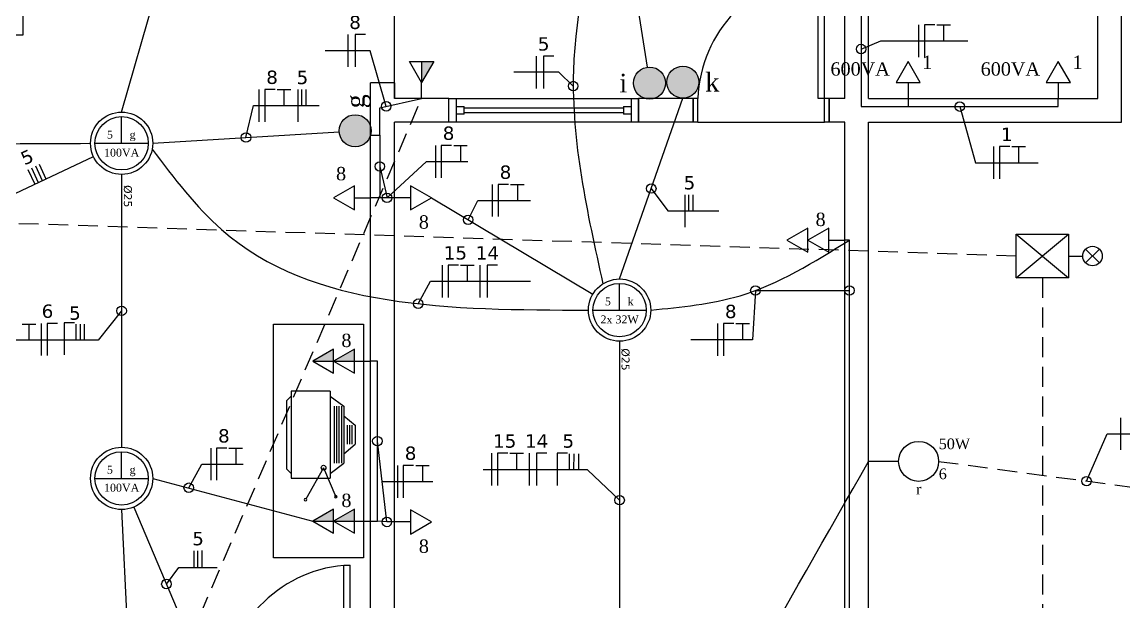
# Model space of a CAD drawing. Extents: x -8832 to -1466, y -5142 to -2323.
# Drawn here: x -3235 to -2538, y -3422 to -3056 of the extents above; entities that cross this region are included whole.
import ezdxf
from ezdxf.enums import TextEntityAlignment as Align

# ---------------------------------------------------------------- set-up
doc = ezdxf.new("R2010")
doc.units = 0
doc.header["$LTSCALE"] = 50
doc.header["$MEASUREMENT"] = 0
doc.linetypes.add('HIDDEN', pattern=[0.375, 0.25, -0.125])
doc.layers.get('0').update_dxf_attribs({"linetype": 'CONTINUOUS'})
for name, color, linetype in [('ABE', 7, 'CONTINUOUS'), ('ALV', 2, 'CONTINUOUS'), ('Box', 1, 'CONTINUOUS'), ('Eletrodutos', 6, 'CONTINUOUS'), ('fiacão', 3, 'CONTINUOUS'), ('Movéis e utensílios', 30, 'CONTINUOUS'), ('PISO', 237, 'CONTINUOUS'), ('Portas', 1, 'CONTINUOUS'), ('SIMBOLOGIA', 1, 'CONTINUOUS'), ('text', 6, 'CONTINUOUS')]:
    doc.layers.add(name, color=color, linetype=linetype)
doc.styles.add('ITALICC', font='italicc', dxfattribs={"height": 4})
doc.styles.add('JMS1', font='times.ttf')

# ---------------------------------------------------------------- blocks, each defined once
blk = doc.blocks.new('P80')
at = {"layer": 'ABE'}
for p, q in [((-13.03, -9.92), (-9.03, -9.92)), ((-13.03, -9.92), (-13.03, -89.92)), ((-9.03, -9.92), (-9.03, -89.82))]:
    blk.add_line(p, q, dxfattribs=at)
at = {"layer": 'Box'}
blk.add_line((-9.03, -89.82), (-13.03, -89.92), dxfattribs=at)
at = {"layer": 'PISO'}
for p, q in [((-16.03, -9.92), (-16.03, 5.08)), ((-16.03, 5.08), (-13.03, 5.08)), ((-13.03, 5.08), (-13.03, -9.92)), ((66.97, 5.08), (66.97, -9.92)), ((66.97, 5.08), (69.97, 5.08)), ((69.97, -9.92), (69.97, 5.08)), ((-16.03, -9.92), (-13.03, -9.92)), ((66.97, -9.92), (69.97, -9.92))]:
    blk.add_line(p, q, dxfattribs=at)
blk.add_arc((-16.6, -6.52), 83.64, 275.19392, 357.67207, dxfattribs=at)
blk = doc.blocks.new('JAN')
at = {"layer": 'ABE'}
for p, q in [((23.01, 19.4), (23.01, 34.4)), ((123.01, 34.4), (123.01, 19.4)), ((31.01, 28.4), (115.01, 28.4)), ((115.01, 25.4), (31.01, 25.4))]:
    blk.add_line(p, q, dxfattribs=at)
at = {"layer": 'PISO'}
for p, q in [((23.01, 34.4), (123.01, 34.4)), ((27.01, 19.4), (27.01, 34.4)), ((27.01, 29.4), (31.01, 29.4)), ((31.01, 24.4), (31.01, 29.4)), ((115.01, 29.4), (119.01, 29.4)), ((115.01, 29.4), (115.01, 24.4)), ((119.01, 34.4), (119.01, 19.4)), ((31.01, 24.4), (27.01, 24.4)), ((119.01, 24.4), (115.01, 24.4)), ((123.01, 19.4), (23.01, 19.4))]:
    blk.add_line(p, q, dxfattribs=at)
blk = doc.blocks.new('TV')
at = {"layer": 'Movéis e utensílios'}
for p, q in [((280.42, 128.11), (286.42, 135.23)), ((286.42, 135.23), (298.42, 135.23)), ((286.42, 133.19), (298.42, 133.19)), ((304.42, 128.11), (298.42, 135.23)), ((267.92, 119.55), (274.42, 128.11)), ((274.42, 128.11), (310.42, 128.11)), ((274.42, 126.55), (310.42, 126.55)), ((286.42, 131.69), (298.42, 131.69)), ((286.42, 130.19), (298.42, 130.19)), ((316.92, 119.55), (310.42, 128.11)), ((264.92, 119.55), (319.92, 119.55)), ((264.92, 119.55), (264.92, 94.84)), ((274.42, 125.05), (310.42, 125.05)), ((274.42, 123.55), (310.42, 123.55)), ((274.42, 122.05), (310.42, 122.05)), ((313.21, 115.28), (331.54, 123.04)), ((319.92, 94.84), (319.92, 119.55)), ((313.21, 115.28), (333.19, 104.09)), ((264.92, 94.84), (319.92, 94.84)), ((267.92, 94.84), (270.92, 91.84)), ((270.92, 91.84), (313.92, 91.84)), ((316.92, 94.84), (313.92, 91.84))]:
    blk.add_line(p, q, dxfattribs=at)
for points in [[(330.79, 123.04, 1), (332.29, 123.04, 1)], [(332.77, 103.86, 1), (334.27, 103.86, 1)]]:
    blk.add_lwpolyline(points, format="xyb", close=True, dxfattribs=at)
blk.add_circle((313.21, 115.28), 1.49, dxfattribs=at)
blk = doc.blocks.new('A$C7BD834D8')
blk.add_line((112.5, 0), (0, 0))
blk.add_circle((187.5, 0), 75)
at = {"linetype": 'Continuous', "style": 'JMS1'}
for tag, p in [('POT.', (262.9, 65.6)), ('CIRC.', (262.9, -46.7))]:
    blk.add_attdef(tag, text='', height=40, dxfattribs=at).set_placement(p, align=Align.MIDDLE_LEFT)
blk.add_attdef('CMD', text='', height=40, dxfattribs=at).set_placement((187.5, -104), align=Align.MIDDLE_CENTER)
blk = doc.blocks.new('A$C7001172B')
at = {"layer": 'SIMBOLOGIA', "linetype": 'Continuous'}
blk.add_hatch(color=256, dxfattribs=at).paths.add_polyline_path([(0, 0, 1), (120, 0, 1)])
blk.add_circle((60, 0), 60, dxfattribs=at)
at = {"layer": 'SIMBOLOGIA', "linetype": 'Continuous', "style": 'JMS1'}
blk.add_attdef('CIRC.1', text='', height=70, dxfattribs=at).set_placement((143.7, 0), align=Align.MIDDLE_LEFT)
blk = doc.blocks.new('A$C23953070')
at = {"layer": 'SIMBOLOGIA', "linetype": 'Continuous'}
for points in [[(72.6, -54.2), (166.4, 0), (72.6, 0)], [(166.4, -54.2), (260.3, 0), (166.4, 0)]]:
    blk.add_hatch(color=256, dxfattribs=at).paths.add_polyline_path(points)
at = {"layer": 'SIMBOLOGIA'}
blk.add_line((72.6, 0), (0, 0), dxfattribs=at)
at = {"layer": 'SIMBOLOGIA', "linetype": 'Continuous'}
for p, q in [((166.4, 0), (72.6, 0)), ((260.3, 0), (166.4, 0))]:
    blk.add_line(p, q, dxfattribs=at)
at = {"layer": 'SIMBOLOGIA'}
for points in [[(166.4, 0), (72.6, 54.2), (72.6, -54.2)], [(260.3, 0), (166.4, 54.2), (166.4, -54.2)]]:
    blk.add_lwpolyline(points, close=True, dxfattribs=at)
at = {"layer": 'SIMBOLOGIA', "linetype": 'Continuous', "style": 'JMS1'}
blk.add_attdef('POT', text='', height=60, dxfattribs=at).set_placement((195.5, 82.4), align=Align.MIDDLE_LEFT)
blk.add_attdef('CIRC.', (86.3, -123.1), '', height=60, dxfattribs=at)
blk = doc.blocks.new('A$C7A1A14DC')
at = {"layer": 'SIMBOLOGIA'}
blk.add_line((0.0968, 0), (0, 0), dxfattribs=at)
blk.add_lwpolyline([(0.2219, 0), (0.0968, 0.0723), (0.0968, -0.0723)], close=True, dxfattribs=at)
at = {"layer": 'SIMBOLOGIA', "linetype": 'Continuous', "style": 'JMS1'}
blk.add_attdef('POT', text='', height=0.08, dxfattribs=at).set_placement((0.177, 0.1099), align=Align.MIDDLE_LEFT)
blk.add_attdef('CIRC.', (0.177, -0.1449), '', height=0.08, dxfattribs=at)
blk = doc.blocks.new('A$C6A1A07AC')
at = {"layer": 'SIMBOLOGIA'}
blk.add_line((72.6, 0), (0, 0), dxfattribs=at)
for points in [[(166.4, 0), (72.6, 54.2), (72.6, -54.2)], [(260.3, 0), (166.4, 54.2), (166.4, -54.2)]]:
    blk.add_lwpolyline(points, close=True, dxfattribs=at)
at = {"layer": 'SIMBOLOGIA', "linetype": 'Continuous', "style": 'JMS1'}
blk.add_attdef('POT', text='', height=60, dxfattribs=at).set_placement((195.5, 82.4), align=Align.MIDDLE_LEFT)
blk.add_attdef('CIRC.', (86.3, -123.1), '', height=60, dxfattribs=at)
blk = doc.blocks.new('A$C37370DF5')
at = {"linetype": 'Continuous'}
for p, q in [((0, 0), (0, 126)), ((-126, 0), (126, 0))]:
    blk.add_line(p, q, dxfattribs=at)
for radius in [147, 126]:
    blk.add_circle((0, 0), radius, dxfattribs=at)
at = {"linetype": 'Continuous', "style": 'JMS1'}
for tag, p in [('CIRC.', (-55.5, 41.2)), ('CMD', (51.8, 41.2)), ('POT.', (0, -44.1))]:
    blk.add_attdef(tag, text='', height=37.5, dxfattribs=at).set_placement(p, align=Align.MIDDLE_CENTER)
blk = doc.blocks.new('A$C57CA5F4A')
at = {"layer": 'SIMBOLOGIA', "linetype": 'Continuous'}
blk.add_hatch(color=256, dxfattribs=at).paths.add_polyline_path([(0.2219, -0.0723), (0.2219, 0), (0.0968, 0)])
at = {"layer": 'SIMBOLOGIA'}
blk.add_line((0, 0), (0.0968, 0), dxfattribs=at)
at = {"layer": 'SIMBOLOGIA', "linetype": 'Continuous'}
blk.add_line((0.2219, 0), (0.0968, 0), dxfattribs=at)
at = {"layer": 'SIMBOLOGIA'}
blk.add_lwpolyline([(0.0968, 0), (0.2219, 0.0723), (0.2219, -0.0723)], close=True, dxfattribs=at)

msp = doc.modelspace()

# ---------------------------------------------------------------- linework, layer by layer
for p, q in [((-3014.67, -3073.61), (-3043.14, -3073.61)), ((-3004.53, -3108.8), (-3014.67, -3073.61)), ((-2704.14, -3072.58), (-2691.63, -3067.47)), ((-2691.63, -3067.47), (-2636.63, -3067.47)), ((-2895.42, -3087.24), (-2923.76, -3087.24)), ((-2886.24, -3095.98), (-2895.42, -3087.24)), ((-3093.24, -3128.5), (-3088.5, -3108.33)), ((-3088.5, -3108.33), (-3046.95, -3108.33)), ((-2641.77, -3108.97), (-2631.88, -3144.42)), ((-3008.63, -3146.78), (-3004.01, -3166.62)), ((-3004.01, -3166.62), (-2979.04, -3143.69)), ((-2979.04, -3143.69), (-2952.96, -3143.69)), ((-2631.88, -3144.42), (-2592.14, -3144.42)), ((-2836.88, -3160.77), (-2826.45, -3174.87)), ((-2952.7, -3180.5), (-2946.67, -3168.32)), ((-2946.67, -3168.32), (-2913.31, -3168.32)), ((-2826.45, -3174.87), (-2794.2, -3174.87)), ((-2984.31, -3233.55), (-2976.55, -3219.33)), ((-2976.55, -3219.33), (-2913.35, -3219.33)), ((-2771.02, -3225.2), (-2772.81, -3256.34)), ((-2771.02, -3225.2), (-2711.57, -3225.2)), ((-3171.9, -3238.06), (-3186.76, -3256.6)), ((-3186.76, -3256.6), (-3253.67, -3256.6)), ((-2772.81, -3256.34), (-2811.88, -3256.34)), ((-2561.51, -3345.68), (-2548.58, -3315.81)), ((-2548.58, -3315.81), (-2499.83, -3315.81)), ((-3004.13, -3371.52), (-3010.14, -3320.4)), ((-3129.47, -3349.88), (-3121.23, -3334.99)), ((-3121.23, -3334.99), (-3095.04, -3334.99)), ((-2877.18, -3338.62), (-2943.12, -3338.62)), ((-2856.9, -3357.74), (-2877.18, -3338.62)), ((-3007.14, -3345.96), (-2975.09, -3345.96)), ((-3143.59, -3410.74), (-3135.71, -3400.27)), ((-3135.71, -3400.27), (-3111.54, -3400.27))]:
    msp.add_line(p, q)
at = {"layer": 'ALV'}
for p, q in [((-2539.4, -3118.84), (-2539.4, -2788.84)), ((-3234.4, -2803.84), (-3234.4, -3063.84)), ((-2554.4, -3103.84), (-2554.4, -2803.84)), ((-2714.4, -3103.84), (-2714.4, -3023.84)), ((-2699.4, -3103.84), (-2699.4, -3023.84)), ((-3234.4, -3063.84), (-3453.4, -3063.84)), ((-3014.4, -3478.84), (-3014.4, -3093.84)), ((-2999.4, -3093.84), (-3014.4, -3093.84)), ((-2999.4, -3103.84), (-2999.4, -3093.84)), ((-2999.4, -3093.84), (-2999.4, -3103.84)), ((-2964.9, -3103.84), (-2999.4, -3103.84)), ((-2964.9, -3118.84), (-2964.9, -3103.84)), ((-2810.4, -3103.84), (-2844.9, -3103.84)), ((-2844.9, -3118.84), (-2844.9, -3103.84)), ((-2810.4, -3118.84), (-2810.4, -3103.84)), ((-2714.4, -3103.84), (-2724.4, -3103.84)), ((-2724.4, -3118.84), (-2724.4, -3103.84)), ((-2699.4, -3103.84), (-2554.4, -3103.84)), ((-2964.9, -3118.84), (-2999.4, -3118.84)), ((-2999.4, -3493.84), (-2999.4, -3118.84)), ((-2810.4, -3118.84), (-2844.9, -3118.84)), ((-2714.4, -3118.84), (-2724.4, -3118.84)), ((-2714.4, -3593.84), (-2714.4, -3118.84)), ((-2699.4, -3593.84), (-2699.4, -3118.84)), ((-2699.4, -3118.84), (-2539.4, -3118.84))]:
    msp.add_line(p, q, dxfattribs=at)
at = {"layer": 'Eletrodutos'}
for p, q in [((-3171.9, -3112.47), (-3124.05, -2945.93)), ((-2856.9, -2973.52), (-2839.53, -3084.1)), ((-2704.14, -3036.18), (-2704.14, -3108.97)), ((-3008.63, -3109.71), (-2982.15, -3103.84)), ((-2856.9, -3217.9), (-2816.87, -3103.64)), ((-2674.4, -3103.84), (-2674.4, -3108.97)), ((-2579.4, -3108.97), (-2579.4, -3103.84)), ((-3008.63, -3126.95), (-3008.63, -3109.71)), ((-2704.14, -3108.97), (-2579.4, -3108.97)), ((-3152.22, -3132.16), (-3034.25, -3124.85)), ((-3014.4, -3126.95), (-3008.63, -3126.95)), ((-3008.63, -3126.95), (-3008.63, -3166.62)), ((-3309.15, -3196.67), (-3189.72, -3140.53)), ((-3171.9, -3151.85), (-3171.9, -3324.28)), ((-3008.63, -3166.62), (-3014.4, -3166.62)), ((-2999.4, -3166.62), (-3008.63, -3166.62)), ((-2975.99, -3166.62), (-2873.81, -3227.51)), ((-2711.57, -3193.35), (-2714.46, -3193.35)), ((-2711.57, -3495.29), (-2711.57, -3193.35)), ((-2573.02, -3203.45), (-2563.96, -3203.45)), ((-2856.9, -3257.27), (-2856.9, -3458.21)), ((-3010.14, -3269.83), (-3014.4, -3269.83)), ((-3010.14, -3370.96), (-3010.14, -3269.83)), ((-3152.21, -3343.96), (-3051, -3370.96)), ((-3171.9, -3363.65), (-3164.4, -3524.15)), ((-3164.21, -3362.09), (-3122.96, -3459.39)), ((-3014.4, -3370.96), (-3010.14, -3370.96)), ((-3004.13, -3371.52), (-3010.14, -3370.96)), ((-2999.4, -3371.52), (-3004.13, -3371.52))]:
    msp.add_line(p, q, dxfattribs=at)
at = {"layer": 'Eletrodutos', "linetype": 'HIDDEN'}
for p, q in [((-3277.49, -3792.25), (-2982.15, -3103.84)), ((-2605.98, -3203.45), (-3521.98, -3173.72)), ((-2589.5, -3217.28), (-2589.5, -3723.45)), ((-2655.1, -3333.21), (-2467.91, -3358.15))]:
    msp.add_line(p, q, dxfattribs=at)
at = {"layer": 'Eletrodutos', "color": 167}
for centre in [(-2704.14, -3072.58), (-2886.24, -3095.98), (-3004.53, -3108.8), (-2641.77, -3108.97), (-3093.24, -3128.5), (-3008.63, -3146.78), (-3004.05, -3166.62), (-2836.88, -3160.77), (-2952.7, -3180.5), (-2771.02, -3225.2), (-2711.57, -3225.2), (-2984.31, -3233.55), (-3171.9, -3238.06), (-3010.14, -3320.4), (-2561.51, -3345.68), (-3129.47, -3349.88), (-2856.9, -3357.74), (-3004.13, -3371.52), (-3143.59, -3410.74)]:
    msp.add_circle(centre, 3, dxfattribs=at)
at = {"layer": 'Eletrodutos'}
for points in [[(-2865.93, -2971.33), (-2886.12, -3086.26), (-2867.45, -3220.97)], [(-3520.3, -3159.88), (-3460.42, -3136.31), (-3395.67, -3132.21), (-3191.59, -3132.16)], [(-3152.58, -3135.9), (-3108.74, -3186.65), (-2876.58, -3237.59)], [(-2837.21, -3237.59), (-2780.73, -3228.48), (-2711.57, -3193.35)], [(-2856.9, -3609.15), (-2699.4, -3333.21)]]:
    msp.add_spline(points, degree=3, dxfattribs=at)
at = {"layer": 'fiacão'}
for p, q in [((-2667.85, -3057.26), (-2667.85, -3077.68)), ((-2667.85, -3057.27), (-2667.85, -3077.68)), ((-2656.26, -3057.27), (-2647.68, -3057.27)), ((-2651.97, -3057.27), (-2651.97, -3067.47)), ((-3028.91, -3063.4), (-3028.91, -3083.82)), ((-3028.91, -3063.4), (-3028.91, -3083.82)), ((-2909.59, -3077.03), (-2909.59, -3097.45)), ((-2909.59, -3077.03), (-2909.59, -3097.45)), ((-3085.09, -3098.12), (-3085.09, -3118.54)), ((-3073.5, -3098.12), (-3064.92, -3098.12)), ((-3069.21, -3098.12), (-3069.21, -3108.33)), ((-3060.46, -3098.12), (-3060.46, -3118.54)), ((-3057.83, -3108.33), (-3057.83, -3098.12)), ((-3055.19, -3108.33), (-3055.19, -3098.12)), ((-2973.44, -3133.48), (-2973.44, -3153.9)), ((-2973.44, -3133.48), (-2973.44, -3153.9)), ((-2961.85, -3133.48), (-2953.27, -3133.48)), ((-2957.56, -3133.48), (-2957.56, -3143.69)), ((-2620.38, -3134.21), (-2620.38, -3154.63)), ((-2620.38, -3134.21), (-2620.38, -3154.63)), ((-2608.79, -3134.21), (-2600.21, -3134.21)), ((-2604.5, -3134.21), (-2604.5, -3144.42)), ((-3226.7, -3158.16), (-3230.92, -3148.86)), ((-3224.44, -3157.1), (-3228.67, -3147.8)), ((-3222.06, -3155.98), (-3226.28, -3146.68)), ((-3219.65, -3154.89), (-3223.87, -3145.59)), ((-2937.43, -3158.12), (-2937.43, -3178.53)), ((-2937.43, -3158.12), (-2937.43, -3178.53)), ((-2925.84, -3158.12), (-2917.26, -3158.12)), ((-2921.55, -3158.12), (-2921.55, -3168.32)), ((-2815.66, -3164.66), (-2815.66, -3185.07)), ((-2813.02, -3174.87), (-2813.02, -3164.66)), ((-2810.38, -3174.87), (-2810.38, -3164.66)), ((-2969.12, -3209.12), (-2969.12, -3229.54)), ((-2969.12, -3209.12), (-2969.12, -3229.54)), ((-2957.54, -3209.12), (-2948.96, -3209.12)), ((-2953.25, -3209.12), (-2953.25, -3219.33)), ((-2945.25, -3209.12), (-2945.25, -3229.54)), ((-3234.84, -3246.39), (-3226.26, -3246.39)), ((-3230.55, -3246.39), (-3230.55, -3256.6)), ((-3222.74, -3245.97), (-3222.74, -3266.39)), ((-3200.58, -3256.63), (-3200.58, -3246.42)), ((-3197.94, -3256.6), (-3197.94, -3246.39)), ((-3195.31, -3256.6), (-3195.31, -3246.39)), ((-2794.96, -3246.13), (-2794.96, -3266.55)), ((-2794.96, -3246.14), (-2794.96, -3266.55)), ((-2783.37, -3246.14), (-2774.79, -3246.14)), ((-2779.08, -3246.14), (-2779.08, -3256.34)), ((-2540.09, -3305.6), (-2540.09, -3326.01)), ((-2540.09, -3305.6), (-2540.09, -3326.01)), ((-3115.57, -3324.78), (-3115.57, -3345.2)), ((-3115.57, -3324.78), (-3115.57, -3345.2)), ((-3103.99, -3324.78), (-3095.4, -3324.78)), ((-3099.7, -3324.78), (-3099.7, -3334.99)), ((-2937.95, -3328.05), (-2937.95, -3348.47)), ((-2937.95, -3328.06), (-2937.95, -3348.47)), ((-2926.36, -3328.06), (-2917.78, -3328.06)), ((-2922.07, -3328.06), (-2922.07, -3338.62)), ((-2914.08, -3328.06), (-2914.08, -3348.47)), ((-2888.78, -3328.41), (-2888.82, -3338.62)), ((-2885.94, -3328.41), (-2885.98, -3338.62)), ((-2882.9, -3328.41), (-2882.93, -3338.62)), ((-2997.47, -3335.75), (-2997.47, -3356.17)), ((-2997.47, -3335.75), (-2997.47, -3356.17)), ((-2985.89, -3335.75), (-2977.3, -3335.75)), ((-2981.59, -3335.75), (-2981.59, -3345.96)), ((-3126.12, -3399.91), (-3126.12, -3389.7)), ((-3123.63, -3399.87), (-3123.63, -3389.66)), ((-3120.99, -3399.84), (-3120.99, -3389.63))]:
    msp.add_line(p, q, dxfattribs=at)
for points in [[(-2657.59, -3057.27), (-2664.13, -3057.27), (-2664.13, -3077.68)], [(-2657.59, -3057.27), (-2664.13, -3057.27), (-2664.13, -3077.68)], [(-3017.74, -3063.4), (-3024.28, -3063.4), (-3024.28, -3083.82)], [(-3017.74, -3063.4), (-3024.28, -3063.4), (-3024.28, -3083.82)], [(-2898.43, -3077.03), (-2904.97, -3077.03), (-2904.97, -3097.45)], [(-2898.43, -3077.03), (-2904.97, -3077.03), (-2904.97, -3097.45)], [(-3074.83, -3098.12), (-3081.37, -3098.12), (-3081.37, -3118.54)], [(-3074.83, -3098.12), (-3081.37, -3098.12), (-3081.37, -3118.54)], [(-2963.18, -3133.48), (-2969.72, -3133.48), (-2969.72, -3153.9)], [(-2963.18, -3133.48), (-2969.72, -3133.48), (-2969.72, -3153.9)], [(-2610.12, -3134.21), (-2616.66, -3134.21), (-2616.66, -3154.63)], [(-2610.12, -3134.21), (-2616.66, -3134.21), (-2616.66, -3154.63)], [(-2927.17, -3158.12), (-2933.71, -3158.12), (-2933.71, -3178.53)], [(-2927.17, -3158.12), (-2933.71, -3158.12), (-2933.71, -3178.53)], [(-2958.86, -3209.12), (-2965.41, -3209.12), (-2965.41, -3229.54)], [(-2958.86, -3209.12), (-2965.41, -3209.12), (-2965.41, -3229.54)], [(-2934.09, -3209.12), (-2940.63, -3209.12), (-2940.63, -3229.54)], [(-2934.09, -3209.12), (-2940.63, -3209.12), (-2940.63, -3229.54)], [(-3212.48, -3245.97), (-3219.02, -3245.97), (-3219.02, -3266.39)], [(-3212.48, -3245.97), (-3219.02, -3245.97), (-3219.02, -3266.39)], [(-3201.65, -3245.55), (-3208.19, -3245.56), (-3208.19, -3265.97)], [(-2784.7, -3246.14), (-2791.24, -3246.14), (-2791.24, -3266.55)], [(-2784.7, -3246.14), (-2791.24, -3246.14), (-2791.24, -3266.55)], [(-3105.31, -3324.78), (-3111.85, -3324.78), (-3111.85, -3345.2)], [(-3105.31, -3324.78), (-3111.85, -3324.78), (-3111.85, -3345.2)], [(-2927.69, -3328.06), (-2934.23, -3328.06), (-2934.23, -3348.47)], [(-2927.69, -3328.06), (-2934.23, -3328.06), (-2934.23, -3348.47)], [(-2902.91, -3328.06), (-2909.45, -3328.06), (-2909.45, -3348.47)], [(-2902.91, -3328.06), (-2909.45, -3328.06), (-2909.45, -3348.47)], [(-2889.89, -3328.05), (-2896.43, -3328.06), (-2896.42, -3348.47)], [(-2987.21, -3335.75), (-2993.75, -3335.75), (-2993.75, -3356.17)], [(-2987.21, -3335.75), (-2993.75, -3335.75), (-2993.75, -3356.17)]]:
    msp.add_lwpolyline(points, dxfattribs=at)
at = {"layer": 'Movéis e utensílios'}
msp.add_lwpolyline([(-3018.85, -3246.55), (-3018.85, -3394.25), (-3075.78, -3394.25), (-3075.78, -3246.55)], close=True, dxfattribs=at)
at = {"layer": 'PISO'}
for p, q in [((-2999.4, -3093.84), (-2999.4, -3013.84)), ((-2807.4, -3118.84), (-2727.4, -3118.84))]:
    msp.add_line(p, q, dxfattribs=at)
at = {"layer": 'SIMBOLOGIA'}
for p, q in [((-2605.98, -3217.28), (-2573.02, -3189.62)), ((-2605.98, -3189.62), (-2573.02, -3217.28)), ((-2553.42, -3199.08), (-2562.15, -3207.82)), ((-2562.15, -3199.08), (-2553.42, -3207.82))]:
    msp.add_line(p, q, dxfattribs=at)
msp.add_lwpolyline([(-2605.98, -3189.62), (-2573.02, -3189.62), (-2573.02, -3217.28), (-2605.98, -3217.28)], close=True, dxfattribs=at)
msp.add_circle((-2557.78, -3203.45), 6.18, dxfattribs=at)

# ---------------------------------------------------------------- block references
at = {"linetype": 'Continuous', "xscale": 105.46875, "yscale": 105.46875, "zscale": 105.46875, "rotation": 90}
msp.add_blockref('A$C57CA5F4A', (-2982.15, -3103.84), dxfattribs=at)
at = {"linetype": 'Continuous'}
ref = msp.add_blockref('A$C7A1A14DC', (-2674.4, -3103.84), dxfattribs=dict(at, xscale=105.46875, yscale=105.46875, zscale=105.46875, rotation=90))
ref.add_attrib('POT', '600VA', dxfattribs={"linetype": 'Continuous', "height": 8.438, "style": 'JMS1'}).set_placement((-2685.99, -3085.17), align=Align.MIDDLE_RIGHT)
ref.add_attrib('CIRC.', '1', dxfattribs={"linetype": 'Continuous', "height": 8.44, "style": 'JMS1'}).set_placement((-2659.11, -3085.17), align=Align.RIGHT)
ref = msp.add_blockref('A$C7A1A14DC', (-2579.4, -3103.84), dxfattribs=dict(at, xscale=105.46875, yscale=105.46875, zscale=105.46875, rotation=90))
ref.add_attrib('POT', '600VA', dxfattribs={"linetype": 'Continuous', "height": 8.438, "style": 'JMS1'}).set_placement((-2590.99, -3085.17), align=Align.MIDDLE_RIGHT)
ref.add_attrib('CIRC.', '1', dxfattribs={"linetype": 'Continuous', "height": 8.44, "style": 'JMS1'}).set_placement((-2564.11, -3085.17), align=Align.RIGHT)
ref = msp.add_blockref('A$C7A1A14DC', (-3014.43, -3166.62), dxfattribs=dict(at, xscale=105.46875, yscale=105.46875, zscale=105.46875, rotation=180))
ref.add_attrib('CIRC.', '8', dxfattribs={"linetype": 'Continuous', "height": 8.44, "style": 'JMS1'}).set_placement((-3033.1, -3151.33), align=Align.MIDDLE_CENTER)
ref = msp.add_blockref('A$C7A1A14DC', (-2999.4, -3166.62), dxfattribs=dict(at, xscale=105.46875, yscale=105.46875, zscale=105.46875))
ref.add_attrib('CIRC.', '8', dxfattribs={"linetype": 'Continuous', "height": 8.44, "style": 'JMS1'}).set_placement((-2980.73, -3181.91), align=Align.MIDDLE_CENTER)
ref = msp.add_blockref('A$C6A1A07AC', (-2714.46, -3193.35), dxfattribs=dict(xscale=0.140625, yscale=0.140625, zscale=0.140625, rotation=180))
ref.add_attrib('CIRC.', '8', dxfattribs={"linetype": 'Continuous', "height": 8.44, "style": 'JMS1'}).set_placement((-2726.59, -3176.03), align=Align.TOP_RIGHT)
ref = msp.add_blockref('A$C23953070', (-3014.4, -3269.83), dxfattribs=dict(xscale=0.140625, yscale=0.140625, zscale=0.140625, rotation=180))
ref.add_attrib('CIRC.', '8', dxfattribs={"linetype": 'Continuous', "height": 8.44, "style": 'JMS1'}).set_placement((-3026.53, -3252.52), align=Align.TOP_RIGHT)
ref = msp.add_blockref('A$C23953070', (-3014.4, -3370.96), dxfattribs=dict(xscale=0.140625, yscale=0.140625, zscale=0.140625, rotation=180))
ref.add_attrib('CIRC.', '8', dxfattribs={"linetype": 'Continuous', "height": 8.44, "style": 'JMS1'}).set_placement((-3026.53, -3353.65), align=Align.TOP_RIGHT)
ref = msp.add_blockref('A$C7A1A14DC', (-2999.4, -3371.52), dxfattribs=dict(at, xscale=105.46875, yscale=105.46875, zscale=105.46875))
ref.add_attrib('CIRC.', '8', dxfattribs={"linetype": 'Continuous', "height": 8.44, "style": 'JMS1'}).set_placement((-2980.73, -3386.81), align=Align.MIDDLE_CENTER)
at = {"layer": 'ALV', "xscale": 1.200000000000728, "zscale": 1.200000000000728}
msp.add_blockref('JAN', (-2992.51, -3138.24), dxfattribs=at)
at = {"layer": 'ALV', "rotation": 270}
msp.add_blockref('TV', (-3159.46, -3023.99), dxfattribs=at)
at = {"layer": 'Portas', "rotation": 180}
for p in [(-2740.43, -3113.75), (-3040.43, -3488.75)]:
    msp.add_blockref('P80', p, dxfattribs=at)
at = {"layer": 'SIMBOLOGIA', "linetype": 'Continuous'}
ref = msp.add_blockref('A$C7001172B', (-2827.83, -3094.1), dxfattribs=dict(at, xscale=0.1687500000916771, yscale=0.1687499983236194, zscale=0.16875, rotation=180))
ref.add_attrib('CIRC.1', 'i', dxfattribs={"layer": '0', "linetype": 'Continuous', "height": 11.81, "style": 'JMS1'}).set_placement((-2852.09, -3094.1), align=Align.MIDDLE_RIGHT)
ref = msp.add_blockref('A$C7001172B', (-2826.99, -3093.52), dxfattribs=dict(at, xscale=0.1687500000916771, yscale=0.1687499983236194, zscale=0.16875))
ref.add_attrib('CIRC.1', 'k', dxfattribs={"layer": '0', "linetype": 'Continuous', "height": 11.81, "style": 'JMS1'}).set_placement((-2802.74, -3093.52), align=Align.MIDDLE_LEFT)
ref = msp.add_blockref('A$C7001172B', (-3024.15, -3134.34), dxfattribs=dict(at, xscale=0.1687500000916771, yscale=0.1687499983236194, zscale=0.16875, rotation=90))
ref.add_attrib('CIRC.1', 'g', dxfattribs={"layer": '0', "linetype": 'Continuous', "height": 11.81, "rotation": 90, "style": 'JMS1'}).set_placement((-3024.15, -3110.09), align=Align.MIDDLE_LEFT)
at = {"layer": 'SIMBOLOGIA'}
for name, p, xscale, yscale, zscale, values in [('A$C37370DF5', (-3171.9, -3132.16), 0.1339187634326197, 0.1339187634326197, 0.1339187634326197, {'POT.': '100VA', 'CIRC.': '5', 'CMD': 'g'}), ('A$C37370DF5', (-2856.9, -3237.59), 0.1339187634326197, 0.1339187634326197, 0.1339187634326197, {'POT.': '2x 32W', 'CIRC.': '5', 'CMD': 'k'}), ('A$C37370DF5', (-3171.9, -3343.96), 0.1339187634326197, 0.1339187634326197, 0.1339187634326197, {'POT.': '100VA', 'CIRC.': '5', 'CMD': 'g'}), ('A$C7BD834D8', (-2699.4, -3333.21), 0.1687500000007276, 0.1687500000007276, 0.1687500000007276, {'POT.': '50W', 'CIRC.': '6', 'CMD': 'r'})]:
    msp.add_blockref(name, p, dxfattribs=dict(at, xscale=xscale, yscale=yscale, zscale=zscale)).add_auto_attribs(values)

# ---------------------------------------------------------------- texts
at = {"char_height": 5, "width": 10.9611, "attachment_point": 1, "rotation": 270, "style": 'ITALICC'}
for insert in [(-3165.45, -3158.57), (-2850.66, -3261.73)]:
    msp.add_mtext('{\\fVerdana|b0|i0|c0|p34;%%C25}', dxfattribs=dict(at, insert=insert))
at = {"layer": 'text', "char_height": 8.4375, "width": 11.777, "attachment_point": 2, "style": 'ITALICC'}
for s, insert in [('{\\fVerdana|b0|i0|c0|p34;8}', (-3024.25, -3051.48)), ('{\\fVerdana|b0|i0|c0|p34;5}', (-2904.94, -3065.11)), ('{\\fVerdana|b0|i0|c0|p34;8}', (-3076.75, -3086.2)), ('{\\fVerdana|b0|i0|c0|p34;8}', (-2965.1, -3121.56)), ('{\\fVerdana|b0|i0|c0|p34;1}', (-2612.04, -3122.29)), ('{\\fVerdana|b0|i0|c0|p34;8}', (-2929.09, -3146.2)), ('{\\fVerdana|b0|i0|c0|p34;15}', (-2960.78, -3197.2)), ('{\\fVerdana|b0|i0|c0|p34;14}', (-2940.6, -3197.2)), ('{\\fVerdana|b0|i0|c0|p34;6}', (-3218.8, -3234.05)), ('{\\fVerdana|b0|i0|c0|p34;8}', (-2786.62, -3234.21)), ('{\\fVerdana|b0|i0|c0|p34;8}', (-3107.23, -3312.86)), ('{\\fVerdana|b0|i0|c0|p34;15}', (-2929.61, -3316.13)), ('{\\fVerdana|b0|i0|c0|p34;14}', (-2909.42, -3316.13)), ('{\\fVerdana|b0|i0|c0|p34;5}', (-2889.38, -3316.13)), ('{\\fVerdana|b0|i0|c0|p34;8}', (-2989.13, -3323.83))]:
    msp.add_mtext(s, dxfattribs=dict(at, insert=insert))
at = {"layer": 'text', "char_height": 8.4375, "attachment_point": 2, "style": 'ITALICC'}
for insert, width, rotation in [((-3057.56, -3086.32), 14.8608, 359.72755), ((-3233.49, -3136.99), 14.8608, 24.14686), ((-2812.75, -3152.85), 14.8608, 359.72755), ((-3201.45, -3235.27), 11.777, 0.01207), ((-3123.55, -3377.82), 14.8608, 359.72755)]:
    msp.add_mtext('{\\fVerdana|b0|i0|c0|p34;5}', dxfattribs=dict(at, insert=insert, width=width, rotation=rotation))

doc.saveas('drawing.dxf')
